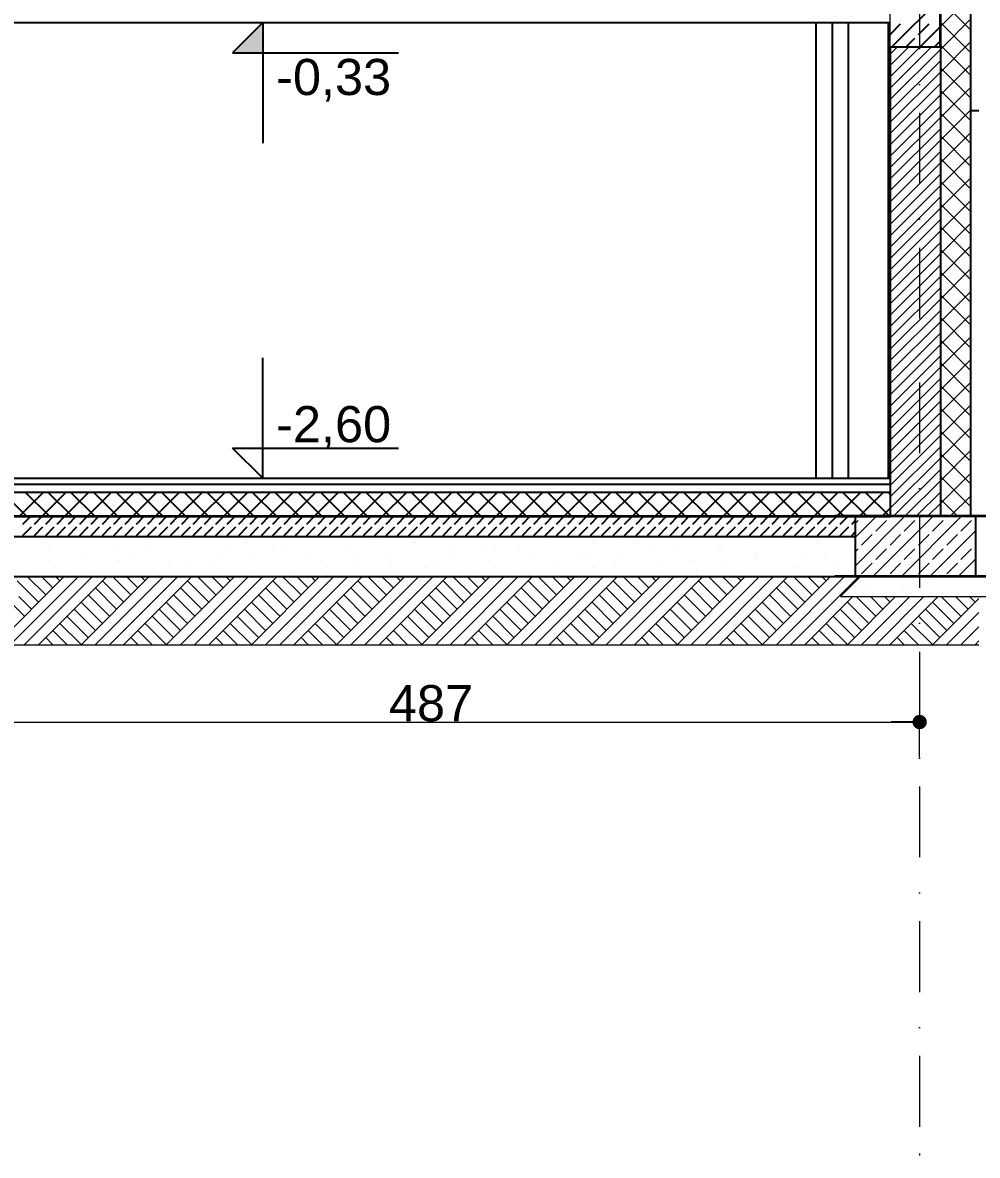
# Model space of a CAD drawing. Header units: millimetres. Extents: x 4647 to 73915, y -13612 to -8141.
# Drawn here: x 22947 to 23422, y -11671 to -11107 of the extents above; entities that cross this region are included whole.
import ezdxf
from ezdxf.enums import TextEntityAlignment as Align

# ---------------------------------------------------------------- set-up
doc = ezdxf.new("R2010")
doc.units = ezdxf.units.MM
doc.linetypes.add('Kropki i Kreski', pattern=[67.027776, 35.277777, -17.638888, 0, -14.111111])
for name, color, linetype in [('2D - Ogólne', 7, 'Continuous'), ('Konstrukcja - Ogólne', 7, 'Continuous'), ('Konstrukcja - Siatka mod', 7, 'Continuous'), ('Konstrukcja - wieńce', 7, 'Continuous'), ('Konstrukcja - Ściany zew', 7, 'Continuous'), ('Sytuacja - Teren', 7, 'Continuous'), ('WIDOK', 7, 'Continuous'), ('Wymiarowanie - Ogólne', 7, 'Continuous')]:
    doc.layers.add(name, color=color, linetype=linetype)
doc.layers.add('a_wymiary', color=250, linetype='Continuous', lineweight=9)
doc.layers.add('Konstrukcja - Siatka mod_Nr_Pióra__1', color=7, linetype='Continuous', lineweight=5)
doc.layers.add('Konstrukcja - Siatka mod_Nr_Pióra__4', color=7, linetype='Continuous', lineweight=5, true_color=0x029e21)
doc.styles.add('GENERATED_STYLE_1', font='arialbd.ttf')
doc.styles.add('GENERATED_STYLE_3', font='arial.ttf')
doc.styles.add('GENERATED_STYLE_4', font='arial.ttf')

# ---------------------------------------------------------------- blocks, each defined once
blk = doc.blocks.new('ARROWHEAD_11')
at = {"linetype": 'Continuous'}
blk.add_line((0, 0), (-1, 0), dxfattribs=at)
at = {"linetype": 'Continuous', "const_width": 0.25, "flags": 128}
blk.add_lwpolyline([(-0.125, 0, 1), (0.125, 0, 1)], format="xyb", close=True, dxfattribs=at)
blk = doc.blocks.new('Standardowy znacznik siatki_6')
at = {"layer": 'Konstrukcja - Siatka mod_Nr_Pióra__4', "linetype": 'Kropki i Kreski'}
for p, q in [((1, 0), (1660.6, 0)), ((1660.6, 0), (1661.6, 0))]:
    blk.add_line(p, q, dxfattribs=at)
at = {"layer": 'Konstrukcja - Siatka mod_Nr_Pióra__1', "style": 'GENERATED_STYLE_1'}
blk.add_attdef('AC_MarkerText_1', text='', height=18, rotation=90, dxfattribs=at).set_placement((-6.71, -6.83), align=Align.BOTTOM_LEFT)

msp = doc.modelspace()

# ---------------------------------------------------------------- hatches: boundary and pattern name
at = {"layer": 'Wymiarowanie - Ogólne', "linetype": 'Continuous', "lineweight": 25}
msp.add_hatch(color=161, dxfattribs=at).paths.add_polyline_path([(23066.27, -11106.57), (23051.27, -11121.57), (23066.27, -11121.57)], flags=0)

# ---------------------------------------------------------------- linework, layer by layer
at = {"layer": '2D - Ogólne', "color": 5, "lineweight": 35}
for p, q in [((23525.76, -11352.57), (23351.35, -11352.57)), ((23577.39, -11382.57), (23351.35, -11382.57))]:
    msp.add_line(p, q, dxfattribs=at)
at = {"layer": 'a_wymiary'}
for p, q in [((23378.84, -11093.57), (23378.84, -11118.57)), ((23403.84, -11118.57), (23403.84, -11093.57)), ((23350.14, -11106.57), (23342.14, -11106.57)), ((23342.14, -11106.57), (23342.14, -11333.57)), ((23350.14, -11333.57), (23350.14, -11106.57)), ((23358.14, -11106.57), (23350.14, -11106.57)), ((23350.14, -11106.57), (23350.14, -11333.57)), ((23378.14, -11106.57), (23358.14, -11106.57)), ((23358.14, -11106.57), (23358.14, -11333.57)), ((23358.14, -11333.57), (23358.14, -11106.57)), ((23378.84, -11106.57), (23378.14, -11106.57)), ((23378.14, -11106.57), (23378.14, -11333.57)), ((23378.14, -11333.57), (23378.14, -11106.57)), ((23378.84, -11118.57), (23378.84, -11106.57)), ((23378.84, -11118.57), (23403.84, -11118.57)), ((23379.14, -11118.57), (23378.84, -11118.57)), ((23379.14, -11333.57), (23379.14, -11118.57)), ((23419.14, -11150.57), (23419.14, -11352.57)), ((23423.14, -11150.57), (23419.14, -11150.57)), ((23342.14, -11333.57), (23350.14, -11333.57)), ((23350.14, -11333.57), (23358.14, -11333.57)), ((23358.14, -11333.57), (23378.14, -11333.57)), ((23378.14, -11333.57), (23379.14, -11333.57)), ((23419.14, -11352.57), (23421.64, -11352.57)), ((23421.64, -11352.57), (23421.64, -11382.57)), ((23421.64, -11382.57), (23423.14, -11382.57))]:
    msp.add_line(p, q, dxfattribs=at)
at = {"layer": 'Konstrukcja - Ogólne'}
for p, q in [((23342.14, -11333.57), (23342.14, -11106.57)), ((23350.14, -11333.57), (23350.14, -11106.57))]:
    msp.add_line(p, q, dxfattribs=at)
at = {"layer": 'Konstrukcja - Ogólne', "color": 161, "lineweight": 25}
for p, q in [((23358.14, -11333.57), (23358.14, -11106.57)), ((23378.14, -11333.57), (23378.14, -11106.57))]:
    msp.add_line(p, q, dxfattribs=at)
at = {"layer": 'Konstrukcja - wieńce', "linetype": 'Continuous'}
for p, q in [((23379.83, -11118.57), (23403.84, -11094.56)), ((23378.87, -11112.46), (23384.18, -11107.16)), ((23393.01, -11112.46), (23398.32, -11107.16)), ((23393.98, -11118.57), (23403.84, -11108.7)), ((23386.9, -11118.57), (23391.25, -11114.23)), ((23401.05, -11118.57), (23403.84, -11115.77))]:
    msp.add_line(p, q, dxfattribs=at)
at = {"layer": 'Konstrukcja - wieńce'}
for p, q in [((23403.84, -11118.57), (23403.84, -11093.57)), ((23378.84, -11118.57), (23378.84, -11106.57)), ((23378.84, -11118.57), (23403.84, -11118.57))]:
    msp.add_line(p, q, dxfattribs=at)
at = {"layer": 'Konstrukcja - Ściany zew'}
for p, q in [((23403.84, -11118.57), (23403.84, -11093.57)), ((23404.14, -11352.57), (23404.14, -11093.57)), ((23404.14, -11352.57), (23404.14, -11093.57)), ((23419.14, -11352.57), (23419.14, -11093.57)), ((23379.14, -11118.57), (23403.84, -11118.57)), ((23379.14, -11352.57), (23379.14, -11118.57)), ((23361.64, -11352.57), (23421.64, -11352.57)), ((23361.64, -11382.57), (23361.64, -11352.57)), ((23379.14, -11352.57), (23404.14, -11352.57)), ((23404.14, -11352.57), (23419.14, -11352.57)), ((23421.64, -11382.57), (23421.64, -11352.57)), ((23361.64, -11382.57), (23421.64, -11382.57))]:
    msp.add_line(p, q, dxfattribs=at)
at = {"layer": 'Konstrukcja - Ściany zew', "color": 251, "linetype": 'Continuous', "lineweight": 15}
for p, q in [((23404.14, -11108.4), (23418.98, -11093.57)), ((23419.14, -11110.31), (23404.14, -11095.31)), ((23404.14, -11119.71), (23419.14, -11104.71)), ((23419.14, -11121.62), (23404.14, -11106.62)), ((23403.84, -11108.7), (23404.14, -11108.4)), ((23379.14, -11122.09), (23382.66, -11118.57)), ((23379.14, -11127.74), (23388.32, -11118.57)), ((23379.14, -11133.4), (23393.98, -11118.57)), ((23379.14, -11139.06), (23399.63, -11118.57)), ((23403.84, -11114.36), (23404.14, -11114.06)), ((23404.14, -11131.03), (23419.14, -11116.03)), ((23419.14, -11132.93), (23404.14, -11117.93)), ((23379.14, -11144.71), (23404.14, -11119.71)), ((23379.14, -11150.37), (23404.14, -11125.37)), ((23404.14, -11142.34), (23419.14, -11127.34)), ((23419.14, -11144.25), (23404.14, -11129.25)), ((23379.14, -11156.03), (23404.14, -11131.03)), ((23379.14, -11161.68), (23404.14, -11136.68)), ((23404.14, -11153.65), (23419.14, -11138.65)), ((23419.14, -11155.56), (23404.14, -11140.56)), ((23379.14, -11167.34), (23404.14, -11142.34)), ((23379.14, -11173), (23404.14, -11148)), ((23404.14, -11164.97), (23419.14, -11149.97)), ((23419.14, -11166.87), (23404.14, -11151.87)), ((23379.14, -11178.65), (23404.14, -11153.65)), ((23379.14, -11184.31), (23404.14, -11159.31)), ((23404.14, -11176.28), (23419.14, -11161.28)), ((23419.14, -11178.19), (23404.14, -11163.19)), ((23379.14, -11189.97), (23404.14, -11164.97)), ((23379.14, -11195.63), (23404.14, -11170.63)), ((23404.14, -11187.6), (23419.14, -11172.6)), ((23419.14, -11189.5), (23404.14, -11174.5)), ((23379.14, -11201.28), (23404.14, -11176.28)), ((23379.14, -11206.94), (23404.14, -11181.94)), ((23404.14, -11198.91), (23419.14, -11183.91)), ((23419.14, -11200.82), (23404.14, -11185.82)), ((23379.14, -11212.6), (23404.14, -11187.6)), ((23379.14, -11218.25), (23404.14, -11193.25)), ((23404.14, -11210.22), (23419.14, -11195.22)), ((23419.14, -11212.13), (23404.14, -11197.13)), ((23379.14, -11223.91), (23404.14, -11198.91)), ((23379.14, -11229.57), (23404.14, -11204.57)), ((23404.14, -11221.54), (23419.14, -11206.54)), ((23419.14, -11223.44), (23404.14, -11208.44)), ((23379.14, -11235.22), (23404.14, -11210.22)), ((23379.14, -11240.88), (23404.14, -11215.88)), ((23404.14, -11232.85), (23419.14, -11217.85)), ((23419.14, -11234.76), (23404.14, -11219.76)), ((23379.14, -11246.54), (23404.14, -11221.54)), ((23379.14, -11252.19), (23404.14, -11227.19)), ((23404.14, -11244.16), (23419.14, -11229.16)), ((23419.14, -11246.07), (23404.14, -11231.07)), ((23379.14, -11257.85), (23404.14, -11232.85)), ((23379.14, -11263.51), (23404.14, -11238.51)), ((23404.14, -11255.48), (23419.14, -11240.48)), ((23419.14, -11257.38), (23404.14, -11242.38)), ((23379.14, -11269.16), (23404.14, -11244.16)), ((23379.14, -11274.82), (23404.14, -11249.82)), ((23404.14, -11266.79), (23419.14, -11251.79)), ((23419.14, -11268.7), (23404.14, -11253.7)), ((23379.14, -11280.48), (23404.14, -11255.48)), ((23379.14, -11286.14), (23404.14, -11261.14)), ((23404.14, -11278.11), (23419.14, -11263.11)), ((23419.14, -11280.01), (23404.14, -11265.01)), ((23379.14, -11291.79), (23404.14, -11266.79)), ((23379.14, -11297.45), (23404.14, -11272.45)), ((23404.14, -11289.42), (23419.14, -11274.42)), ((23419.14, -11291.33), (23404.14, -11276.33)), ((23379.14, -11303.11), (23404.14, -11278.11)), ((23379.14, -11308.76), (23404.14, -11283.76)), ((23404.14, -11300.73), (23419.14, -11285.73)), ((23419.14, -11302.64), (23404.14, -11287.64)), ((23379.14, -11314.42), (23404.14, -11289.42)), ((23379.14, -11320.08), (23404.14, -11295.08)), ((23404.14, -11312.05), (23419.14, -11297.05)), ((23419.14, -11313.95), (23404.14, -11298.95)), ((23379.14, -11325.73), (23404.14, -11300.73)), ((23379.14, -11331.39), (23404.14, -11306.39)), ((23404.14, -11323.36), (23419.14, -11308.36)), ((23419.14, -11325.27), (23404.14, -11310.27)), ((23379.14, -11337.05), (23404.14, -11312.05)), ((23379.14, -11342.7), (23404.14, -11317.7)), ((23404.14, -11334.67), (23419.14, -11319.67)), ((23419.14, -11336.58), (23404.14, -11321.58)), ((23379.14, -11348.36), (23404.14, -11323.36)), ((23380.59, -11352.57), (23404.14, -11329.02)), ((23404.14, -11345.99), (23419.14, -11330.99)), ((23419.14, -11347.89), (23404.14, -11332.89)), ((23386.25, -11352.57), (23404.14, -11334.67)), ((23391.91, -11352.57), (23404.14, -11340.33)), ((23412.51, -11352.57), (23404.14, -11344.21)), ((23408.88, -11352.57), (23419.14, -11342.3)), ((23397.56, -11352.57), (23404.14, -11345.99)), ((23361.64, -11363.03), (23372.11, -11352.57)), ((23361.64, -11377.17), (23386.25, -11352.57)), ((23361.64, -11355.96), (23362.96, -11354.64)), ((23364.73, -11352.88), (23365.04, -11352.57)), ((23370.39, -11382.57), (23400.39, -11352.57)), ((23371.8, -11359.95), (23377.1, -11354.64)), ((23378.87, -11352.88), (23379.18, -11352.57)), ((23384.53, -11382.57), (23414.53, -11352.57)), ((23385.94, -11359.95), (23391.25, -11354.64)), ((23393.01, -11352.88), (23393.32, -11352.57)), ((23400.09, -11359.95), (23405.39, -11354.64)), ((23403.22, -11352.57), (23404.14, -11351.64)), ((23407.16, -11352.88), (23407.46, -11352.57)), ((23414.23, -11359.95), (23419.53, -11354.64)), ((23421.3, -11352.88), (23421.61, -11352.57)), ((23364.73, -11367.02), (23370.03, -11361.71)), ((23378.87, -11367.02), (23384.18, -11361.71)), ((23393.01, -11367.02), (23398.32, -11361.71)), ((23398.68, -11382.57), (23421.64, -11359.6)), ((23407.16, -11367.02), (23412.46, -11361.71)), ((23421.3, -11367.02), (23421.64, -11366.67)), ((23361.64, -11370.1), (23362.96, -11368.79)), ((23371.8, -11374.09), (23377.1, -11368.79)), ((23385.94, -11374.09), (23391.25, -11368.79)), ((23400.09, -11374.09), (23405.39, -11368.79)), ((23414.23, -11374.09), (23419.53, -11368.79)), ((23364.73, -11381.16), (23370.03, -11375.86)), ((23378.87, -11381.16), (23384.18, -11375.86)), ((23393.01, -11381.16), (23398.32, -11375.86)), ((23407.16, -11381.16), (23412.46, -11375.86)), ((23412.82, -11382.57), (23421.64, -11373.74)), ((23400.38, -11383.64), (23400.38, -11383.64)), ((23421.3, -11381.16), (23421.64, -11380.81)), ((23364.38, -11387.53), (23364.38, -11387.53)), ((23368.15, -11387.17), (23368.15, -11387.17)), ((23385.58, -11389.02), (23385.58, -11389.02)), ((23386.65, -11387.53), (23386.65, -11387.53)), ((23405.21, -11391.24), (23405.21, -11391.24)), ((23419.73, -11390.75), (23419.73, -11390.75))]:
    msp.add_line(p, q, dxfattribs=at)
at = {"layer": 'Konstrukcja - Ściany zew', "color": 8, "lineweight": 13}
for p, q in [((23354.14, -11392.57), (23364.14, -11382.57)), ((23364.14, -11382.57), (23424.14, -11382.57)), ((23354.14, -11392.57), (23434.14, -11392.57))]:
    msp.add_line(p, q, dxfattribs=at)
at = {"layer": 'Sytuacja - Teren'}
msp.add_line((23423.14, -11150.57), (23419.14, -11150.57), dxfattribs=at)
at = {"layer": 'Sytuacja - Teren', "color": 41, "linetype": 'Continuous', "lineweight": 13}
for p, q in [((22933.34, -11416.57), (22967.34, -11382.57)), ((22940.41, -11416.57), (22974.41, -11382.57)), ((22947.48, -11416.57), (22981.48, -11382.57)), ((22958.14, -11391.77), (22948.95, -11382.57)), ((22954.55, -11416.57), (22988.55, -11382.57)), ((22961.68, -11388.23), (22956.02, -11382.57)), ((22965.21, -11384.7), (22963.09, -11382.57)), ((22975.77, -11416.57), (23009.77, -11382.57)), ((22982.84, -11416.57), (23016.84, -11382.57)), ((22989.91, -11416.57), (23023.91, -11382.57)), ((23000.57, -11391.77), (22991.37, -11382.57)), ((22996.98, -11416.57), (23030.98, -11382.57)), ((23004.11, -11388.23), (22998.44, -11382.57)), ((23007.64, -11384.7), (23005.51, -11382.57)), ((23018.19, -11416.57), (23052.19, -11382.57)), ((23025.27, -11416.57), (23059.27, -11382.57)), ((23032.34, -11416.57), (23066.34, -11382.57)), ((23043, -11391.77), (23033.8, -11382.57)), ((23039.41, -11416.57), (23073.41, -11382.57)), ((23046.53, -11388.23), (23040.87, -11382.57)), ((23050.07, -11384.7), (23047.94, -11382.57)), ((23060.62, -11416.57), (23094.62, -11382.57)), ((23067.69, -11416.57), (23101.69, -11382.57)), ((23074.76, -11416.57), (23108.76, -11382.57)), ((23085.42, -11391.77), (23076.22, -11382.57)), ((23081.83, -11416.57), (23115.83, -11382.57)), ((23088.96, -11388.23), (23083.3, -11382.57)), ((23092.49, -11384.7), (23090.37, -11382.57)), ((23103.05, -11416.57), (23137.05, -11382.57)), ((23110.12, -11416.57), (23144.12, -11382.57)), ((23117.19, -11416.57), (23151.19, -11382.57)), ((23127.85, -11391.77), (23118.65, -11382.57)), ((23124.26, -11416.57), (23158.26, -11382.57)), ((23131.38, -11388.23), (23125.72, -11382.57)), ((23134.92, -11384.7), (23132.79, -11382.57)), ((23145.47, -11416.57), (23179.47, -11382.57)), ((23152.54, -11416.57), (23186.54, -11382.57)), ((23159.62, -11416.57), (23193.62, -11382.57)), ((23170.28, -11391.77), (23161.08, -11382.57)), ((23166.69, -11416.57), (23200.69, -11382.57)), ((23173.81, -11388.23), (23168.15, -11382.57)), ((23177.35, -11384.7), (23175.22, -11382.57)), ((23187.9, -11416.57), (23221.9, -11382.57)), ((23194.97, -11416.57), (23228.97, -11382.57)), ((23202.04, -11416.57), (23236.04, -11382.57)), ((23212.7, -11391.77), (23203.5, -11382.57)), ((23209.11, -11416.57), (23243.11, -11382.57)), ((23216.24, -11388.23), (23210.57, -11382.57)), ((23219.77, -11384.7), (23217.65, -11382.57)), ((23230.33, -11416.57), (23264.33, -11382.57)), ((23237.4, -11416.57), (23271.4, -11382.57)), ((23244.47, -11416.57), (23278.47, -11382.57)), ((23255.13, -11391.77), (23245.93, -11382.57)), ((23251.54, -11416.57), (23285.54, -11382.57)), ((23258.66, -11388.23), (23253, -11382.57)), ((23262.2, -11384.7), (23260.07, -11382.57)), ((23272.75, -11416.57), (23306.75, -11382.57)), ((23279.82, -11416.57), (23313.82, -11382.57)), ((23286.89, -11416.57), (23320.89, -11382.57)), ((23297.55, -11391.77), (23288.36, -11382.57)), ((23293.97, -11416.57), (23327.97, -11382.57)), ((23301.09, -11388.23), (23295.43, -11382.57)), ((23304.63, -11384.7), (23302.5, -11382.57)), ((23315.18, -11416.57), (23349.18, -11382.57)), ((23322.25, -11416.57), (23356.25, -11382.57)), ((23329.32, -11416.57), (23363.32, -11382.57)), ((23339.98, -11391.77), (23330.78, -11382.57)), ((23343.52, -11388.23), (23337.85, -11382.57)), ((23347.05, -11384.7), (23344.93, -11382.57)), ((22954.61, -11395.3), (22944, -11384.7)), ((22993.5, -11398.84), (22982.89, -11388.23)), ((22997.03, -11395.3), (22986.43, -11384.7)), ((23035.93, -11398.84), (23025.32, -11388.23)), ((23039.46, -11395.3), (23028.85, -11384.7)), ((23078.35, -11398.84), (23067.74, -11388.23)), ((23081.89, -11395.3), (23071.28, -11384.7)), ((23120.78, -11398.84), (23110.17, -11388.23)), ((23124.31, -11395.3), (23113.71, -11384.7)), ((23163.2, -11398.84), (23152.6, -11388.23)), ((23166.74, -11395.3), (23156.13, -11384.7)), ((23205.63, -11398.84), (23195.02, -11388.23)), ((23209.17, -11395.3), (23198.56, -11384.7)), ((23248.06, -11398.84), (23237.45, -11388.23)), ((23251.59, -11395.3), (23240.99, -11384.7)), ((23290.48, -11398.84), (23279.88, -11388.23)), ((23294.02, -11395.3), (23283.41, -11384.7)), ((23332.91, -11398.84), (23322.3, -11388.23)), ((23336.45, -11395.3), (23325.84, -11384.7)), ((22947.54, -11402.37), (22937.73, -11392.57)), ((22951.07, -11398.84), (22944.8, -11392.57)), ((22986.43, -11405.91), (22975.82, -11395.3)), ((22989.96, -11402.37), (22979.36, -11391.77)), ((23028.85, -11405.91), (23018.25, -11395.3)), ((23032.39, -11402.37), (23021.78, -11391.77)), ((23071.28, -11405.91), (23060.67, -11395.3)), ((23074.82, -11402.37), (23064.21, -11391.77)), ((23113.71, -11405.91), (23103.1, -11395.3)), ((23117.24, -11402.37), (23106.64, -11391.77)), ((23156.13, -11405.91), (23145.53, -11395.3)), ((23159.67, -11402.37), (23149.06, -11391.77)), ((23198.56, -11405.91), (23187.95, -11395.3)), ((23202.1, -11402.37), (23191.49, -11391.77)), ((23240.99, -11405.91), (23230.38, -11395.3)), ((23244.52, -11402.37), (23233.91, -11391.77)), ((23283.41, -11405.91), (23272.81, -11395.3)), ((23286.95, -11402.37), (23276.34, -11391.77)), ((23325.84, -11405.91), (23315.23, -11395.3)), ((23329.37, -11402.37), (23318.77, -11391.77)), ((23336.39, -11416.57), (23360.39, -11392.57)), ((23357.61, -11416.57), (23381.61, -11392.57)), ((23368.27, -11405.91), (23357.66, -11395.3)), ((23371.8, -11402.37), (23362, -11392.57)), ((23364.68, -11416.57), (23388.68, -11392.57)), ((23375.34, -11398.84), (23369.07, -11392.57)), ((23371.75, -11416.57), (23395.75, -11392.57)), ((23378.87, -11395.3), (23376.14, -11392.57)), ((23378.82, -11416.57), (23402.82, -11392.57)), ((23400.03, -11416.57), (23423.14, -11393.46)), ((23410.69, -11405.91), (23400.09, -11395.3)), ((23414.23, -11402.37), (23404.42, -11392.57)), ((23417.76, -11398.84), (23411.49, -11392.57)), ((23421.3, -11395.3), (23418.56, -11392.57)), ((22982.89, -11409.44), (22972.29, -11398.84)), ((23025.32, -11409.44), (23014.71, -11398.84)), ((23067.74, -11409.44), (23057.14, -11398.84)), ((23110.17, -11409.44), (23099.56, -11398.84)), ((23152.6, -11409.44), (23141.99, -11398.84)), ((23195.02, -11409.44), (23184.42, -11398.84)), ((23237.45, -11409.44), (23226.84, -11398.84)), ((23279.88, -11409.44), (23269.27, -11398.84)), ((23322.3, -11409.44), (23311.7, -11398.84)), ((23364.73, -11409.44), (23354.12, -11398.84)), ((23407.16, -11409.44), (23396.55, -11398.84)), ((23407.1, -11416.57), (23423.14, -11400.53)), ((22975.82, -11416.52), (22965.21, -11405.91)), ((22979.36, -11412.98), (22968.75, -11402.37)), ((23018.25, -11416.52), (23007.64, -11405.91)), ((23021.78, -11412.98), (23011.18, -11402.37)), ((23060.67, -11416.52), (23050.07, -11405.91)), ((23064.21, -11412.98), (23053.6, -11402.37)), ((23103.1, -11416.52), (23092.49, -11405.91)), ((23106.64, -11412.98), (23096.03, -11402.37)), ((23145.53, -11416.52), (23134.92, -11405.91)), ((23149.06, -11412.98), (23138.46, -11402.37)), ((23187.95, -11416.52), (23177.35, -11405.91)), ((23191.49, -11412.98), (23180.88, -11402.37)), ((23230.38, -11416.52), (23219.77, -11405.91)), ((23233.91, -11412.98), (23223.31, -11402.37)), ((23272.81, -11416.52), (23262.2, -11405.91)), ((23276.34, -11412.98), (23265.73, -11402.37)), ((23315.23, -11416.52), (23304.63, -11405.91)), ((23318.77, -11412.98), (23308.16, -11402.37)), ((23357.66, -11416.52), (23347.05, -11405.91)), ((23361.19, -11412.98), (23350.59, -11402.37)), ((23400.09, -11416.52), (23389.48, -11405.91)), ((23403.62, -11412.98), (23393.01, -11402.37)), ((22968.8, -11416.57), (22961.68, -11409.44)), ((23011.23, -11416.57), (23004.11, -11409.44)), ((23053.66, -11416.57), (23046.53, -11409.44)), ((23096.08, -11416.57), (23088.96, -11409.44)), ((23138.51, -11416.57), (23131.38, -11409.44)), ((23180.94, -11416.57), (23173.81, -11409.44)), ((23223.36, -11416.57), (23216.24, -11409.44)), ((23265.79, -11416.57), (23258.66, -11409.44)), ((23308.21, -11416.57), (23301.09, -11409.44)), ((23350.64, -11416.57), (23343.52, -11409.44)), ((23393.07, -11416.57), (23385.94, -11409.44)), ((23414.17, -11416.57), (23423.14, -11407.6)), ((22954.66, -11416.57), (22954.61, -11416.52)), ((22961.73, -11416.57), (22958.14, -11412.98)), ((22997.09, -11416.57), (22997.03, -11416.52)), ((23004.16, -11416.57), (23000.57, -11412.98)), ((23039.51, -11416.57), (23039.46, -11416.52)), ((23046.58, -11416.57), (23043, -11412.98)), ((23081.94, -11416.57), (23081.89, -11416.52)), ((23089.01, -11416.57), (23085.42, -11412.98)), ((23124.37, -11416.57), (23124.31, -11416.52)), ((23131.44, -11416.57), (23127.85, -11412.98)), ((23166.79, -11416.57), (23166.74, -11416.52)), ((23173.86, -11416.57), (23170.28, -11412.98)), ((23209.22, -11416.57), (23209.17, -11416.52)), ((23216.29, -11416.57), (23212.7, -11412.98)), ((23251.65, -11416.57), (23251.59, -11416.52)), ((23258.72, -11416.57), (23255.13, -11412.98)), ((23294.07, -11416.57), (23294.02, -11416.52)), ((23301.14, -11416.57), (23297.55, -11412.98)), ((23336.5, -11416.57), (23336.45, -11416.52)), ((23343.57, -11416.57), (23339.98, -11412.98)), ((23378.93, -11416.57), (23378.87, -11416.52)), ((23386, -11416.57), (23382.41, -11412.98)), ((23421.25, -11416.57), (23423.14, -11414.67)), ((23421.35, -11416.57), (23421.3, -11416.52))]:
    msp.add_line(p, q, dxfattribs=at)
at = {"layer": 'Sytuacja - Teren', "color": 53, "lineweight": 13}
for p, q in [((22936.64, -11382.57), (23364.14, -11382.57)), ((23354.14, -11392.57), (23364.14, -11382.57)), ((23354.14, -11392.57), (23423.14, -11392.57)), ((22113.14, -11416.57), (23423.14, -11416.57))]:
    msp.add_line(p, q, dxfattribs=at)
at = {"layer": 'WIDOK'}
for p, q in [((22157.44, -11106.57), (23378.84, -11106.57)), ((22919.14, -11333.57), (23379.14, -11333.57)), ((23379.14, -11336.57), (23379.14, -11333.57)), ((22919.14, -11336.57), (23379.14, -11336.57)), ((22919.14, -11336.57), (23379.14, -11336.57)), ((23379.14, -11340.57), (23379.14, -11336.57)), ((22919.14, -11340.57), (23379.14, -11340.57)), ((22919.14, -11340.57), (23379.14, -11340.57)), ((23379.14, -11352.57), (23379.14, -11340.57)), ((22936.64, -11352.57), (23361.64, -11352.57)), ((23361.64, -11362.57), (23361.64, -11352.57)), ((22936.64, -11362.57), (23361.64, -11362.57)), ((22936.64, -11362.57), (23361.64, -11362.57)), ((23361.64, -11382.57), (23361.64, -11362.57)), ((22936.64, -11382.57), (23361.64, -11382.57))]:
    msp.add_line(p, q, dxfattribs=at)
at = {"layer": 'WIDOK', "linetype": 'Continuous'}
for p, q in [((22948.64, -11352.57), (22936.64, -11340.57)), ((22945.02, -11352.57), (22957.02, -11340.57)), ((22959.96, -11352.57), (22947.96, -11340.57)), ((22956.33, -11352.57), (22968.33, -11340.57)), ((22971.27, -11352.57), (22959.27, -11340.57)), ((22967.64, -11352.57), (22979.64, -11340.57)), ((22982.58, -11352.57), (22970.58, -11340.57)), ((22978.96, -11352.57), (22990.96, -11340.57)), ((22993.9, -11352.57), (22981.9, -11340.57)), ((22990.27, -11352.57), (23002.27, -11340.57)), ((23005.21, -11352.57), (22993.21, -11340.57)), ((23001.58, -11352.57), (23013.58, -11340.57)), ((23016.53, -11352.57), (23004.53, -11340.57)), ((23012.9, -11352.57), (23024.9, -11340.57)), ((23027.84, -11352.57), (23015.84, -11340.57)), ((23024.21, -11352.57), (23036.21, -11340.57)), ((23039.15, -11352.57), (23027.15, -11340.57)), ((23035.53, -11352.57), (23047.53, -11340.57)), ((23050.47, -11352.57), (23038.47, -11340.57)), ((23046.84, -11352.57), (23058.84, -11340.57)), ((23061.78, -11352.57), (23049.78, -11340.57)), ((23058.15, -11352.57), (23070.15, -11340.57)), ((23073.09, -11352.57), (23061.09, -11340.57)), ((23069.47, -11352.57), (23081.47, -11340.57)), ((23084.41, -11352.57), (23072.41, -11340.57)), ((23080.78, -11352.57), (23092.78, -11340.57)), ((23095.72, -11352.57), (23083.72, -11340.57)), ((23092.09, -11352.57), (23104.09, -11340.57)), ((23107.04, -11352.57), (23095.04, -11340.57)), ((23103.41, -11352.57), (23115.41, -11340.57)), ((23118.35, -11352.57), (23106.35, -11340.57)), ((23114.72, -11352.57), (23126.72, -11340.57)), ((23129.66, -11352.57), (23117.66, -11340.57)), ((23126.03, -11352.57), (23138.03, -11340.57)), ((23140.98, -11352.57), (23128.98, -11340.57)), ((23137.35, -11352.57), (23149.35, -11340.57)), ((23152.29, -11352.57), (23140.29, -11340.57)), ((23148.66, -11352.57), (23160.66, -11340.57)), ((23163.6, -11352.57), (23151.6, -11340.57)), ((23159.98, -11352.57), (23171.98, -11340.57)), ((23174.92, -11352.57), (23162.92, -11340.57)), ((23171.29, -11352.57), (23183.29, -11340.57)), ((23186.23, -11352.57), (23174.23, -11340.57)), ((23182.6, -11352.57), (23194.6, -11340.57)), ((23197.55, -11352.57), (23185.55, -11340.57)), ((23193.92, -11352.57), (23205.92, -11340.57)), ((23208.86, -11352.57), (23196.86, -11340.57)), ((23205.23, -11352.57), (23217.23, -11340.57)), ((23220.17, -11352.57), (23208.17, -11340.57)), ((23216.54, -11352.57), (23228.54, -11340.57)), ((23231.49, -11352.57), (23219.49, -11340.57)), ((23227.86, -11352.57), (23239.86, -11340.57)), ((23242.8, -11352.57), (23230.8, -11340.57)), ((23239.17, -11352.57), (23251.17, -11340.57)), ((23254.11, -11352.57), (23242.11, -11340.57)), ((23250.49, -11352.57), (23262.49, -11340.57)), ((23265.43, -11352.57), (23253.43, -11340.57)), ((23261.8, -11352.57), (23273.8, -11340.57)), ((23276.74, -11352.57), (23264.74, -11340.57)), ((23273.11, -11352.57), (23285.11, -11340.57)), ((23288.05, -11352.57), (23276.05, -11340.57)), ((23284.43, -11352.57), (23296.43, -11340.57)), ((23299.37, -11352.57), (23287.37, -11340.57)), ((23295.74, -11352.57), (23307.74, -11340.57)), ((23310.68, -11352.57), (23298.68, -11340.57)), ((23307.05, -11352.57), (23319.05, -11340.57)), ((23322, -11352.57), (23310, -11340.57)), ((23318.37, -11352.57), (23330.37, -11340.57)), ((23333.31, -11352.57), (23321.31, -11340.57)), ((23329.68, -11352.57), (23341.68, -11340.57)), ((23344.62, -11352.57), (23332.62, -11340.57)), ((23341, -11352.57), (23353, -11340.57)), ((23355.94, -11352.57), (23343.94, -11340.57)), ((23352.31, -11352.57), (23364.31, -11340.57)), ((23367.25, -11352.57), (23355.25, -11340.57)), ((23363.62, -11352.57), (23375.62, -11340.57)), ((23378.56, -11352.57), (23366.56, -11340.57)), ((23379.14, -11341.83), (23377.88, -11340.57)), ((23374.94, -11352.57), (23379.14, -11348.36)), ((22946.83, -11356.41), (22950.67, -11352.57)), ((22952.49, -11356.41), (22956.33, -11352.57)), ((22958.14, -11356.41), (22961.99, -11352.57)), ((22963.8, -11356.41), (22967.64, -11352.57)), ((22969.46, -11356.41), (22973.3, -11352.57)), ((22975.11, -11356.41), (22978.96, -11352.57)), ((22980.77, -11356.41), (22984.61, -11352.57)), ((22986.43, -11356.41), (22990.27, -11352.57)), ((22992.08, -11356.41), (22995.93, -11352.57)), ((22997.74, -11356.41), (23001.58, -11352.57)), ((23003.4, -11356.41), (23007.24, -11352.57)), ((23009.05, -11356.41), (23012.9, -11352.57)), ((23014.71, -11356.41), (23018.55, -11352.57)), ((23020.37, -11356.41), (23024.21, -11352.57)), ((23026.03, -11356.41), (23029.87, -11352.57)), ((23031.68, -11356.41), (23035.53, -11352.57)), ((23037.34, -11356.41), (23041.18, -11352.57)), ((23043, -11356.41), (23046.84, -11352.57)), ((23048.65, -11356.41), (23052.5, -11352.57)), ((23054.31, -11356.41), (23058.15, -11352.57)), ((23059.97, -11356.41), (23063.81, -11352.57)), ((23065.62, -11356.41), (23069.47, -11352.57)), ((23071.28, -11356.41), (23075.12, -11352.57)), ((23076.94, -11356.41), (23080.78, -11352.57)), ((23082.59, -11356.41), (23086.44, -11352.57)), ((23088.25, -11356.41), (23092.09, -11352.57)), ((23093.91, -11356.41), (23097.75, -11352.57)), ((23099.56, -11356.41), (23103.41, -11352.57)), ((23105.22, -11356.41), (23109.06, -11352.57)), ((23110.88, -11356.41), (23114.72, -11352.57)), ((23116.54, -11356.41), (23120.38, -11352.57)), ((23122.19, -11356.41), (23126.03, -11352.57)), ((23127.85, -11356.41), (23131.69, -11352.57)), ((23133.51, -11356.41), (23137.35, -11352.57)), ((23139.16, -11356.41), (23143.01, -11352.57)), ((23144.82, -11356.41), (23148.66, -11352.57)), ((23150.48, -11356.41), (23154.32, -11352.57)), ((23156.13, -11356.41), (23159.98, -11352.57)), ((23161.79, -11356.41), (23165.63, -11352.57)), ((23167.45, -11356.41), (23171.29, -11352.57)), ((23173.1, -11356.41), (23176.95, -11352.57)), ((23178.76, -11356.41), (23182.6, -11352.57)), ((23184.42, -11356.41), (23188.26, -11352.57)), ((23190.07, -11356.41), (23193.92, -11352.57)), ((23195.73, -11356.41), (23199.57, -11352.57)), ((23201.39, -11356.41), (23205.23, -11352.57)), ((23207.04, -11356.41), (23210.89, -11352.57)), ((23212.7, -11356.41), (23216.54, -11352.57)), ((23218.36, -11356.41), (23222.2, -11352.57)), ((23224.02, -11356.41), (23227.86, -11352.57)), ((23229.67, -11356.41), (23233.52, -11352.57)), ((23235.33, -11356.41), (23239.17, -11352.57)), ((23240.99, -11356.41), (23244.83, -11352.57)), ((23246.64, -11356.41), (23250.49, -11352.57)), ((23252.3, -11356.41), (23256.14, -11352.57)), ((23257.96, -11356.41), (23261.8, -11352.57)), ((23263.61, -11356.41), (23267.46, -11352.57)), ((23269.27, -11356.41), (23273.11, -11352.57)), ((23274.93, -11356.41), (23278.77, -11352.57)), ((23280.58, -11356.41), (23284.43, -11352.57)), ((23286.24, -11356.41), (23290.08, -11352.57)), ((23291.9, -11356.41), (23295.74, -11352.57)), ((23297.55, -11356.41), (23301.4, -11352.57)), ((23303.21, -11356.41), (23307.05, -11352.57)), ((23308.87, -11356.41), (23312.71, -11352.57)), ((23314.53, -11356.41), (23318.37, -11352.57)), ((23320.18, -11356.41), (23324.02, -11352.57)), ((23325.84, -11356.41), (23329.68, -11352.57)), ((23331.5, -11356.41), (23335.34, -11352.57)), ((23337.15, -11356.41), (23341, -11352.57)), ((23342.81, -11356.41), (23346.65, -11352.57)), ((23348.47, -11356.41), (23352.31, -11352.57)), ((23354.12, -11356.41), (23357.97, -11352.57)), ((23359.78, -11356.41), (23361.64, -11354.55)), ((22946.83, -11362.07), (22951.07, -11357.83)), ((22952.49, -11362.07), (22956.73, -11357.83)), ((22958.14, -11362.07), (22962.39, -11357.83)), ((22963.8, -11362.07), (22968.04, -11357.83)), ((22969.46, -11362.07), (22973.7, -11357.83)), ((22975.11, -11362.07), (22979.36, -11357.83)), ((22980.77, -11362.07), (22985.01, -11357.83)), ((22986.43, -11362.07), (22990.67, -11357.83)), ((22992.08, -11362.07), (22996.33, -11357.83)), ((22997.74, -11362.07), (23001.98, -11357.83)), ((23003.4, -11362.07), (23007.64, -11357.83)), ((23009.05, -11362.07), (23013.3, -11357.83)), ((23014.71, -11362.07), (23018.95, -11357.83)), ((23020.37, -11362.07), (23024.61, -11357.83)), ((23026.03, -11362.07), (23030.27, -11357.83)), ((23031.68, -11362.07), (23035.93, -11357.83)), ((23037.34, -11362.07), (23041.58, -11357.83)), ((23043, -11362.07), (23047.24, -11357.83)), ((23048.65, -11362.07), (23052.9, -11357.83)), ((23054.31, -11362.07), (23058.55, -11357.83)), ((23059.97, -11362.07), (23064.21, -11357.83)), ((23065.62, -11362.07), (23069.87, -11357.83)), ((23071.28, -11362.07), (23075.52, -11357.83)), ((23076.94, -11362.07), (23081.18, -11357.83)), ((23082.59, -11362.07), (23086.84, -11357.83)), ((23088.25, -11362.07), (23092.49, -11357.83)), ((23093.91, -11362.07), (23098.15, -11357.83)), ((23099.56, -11362.07), (23103.81, -11357.83)), ((23105.22, -11362.07), (23109.46, -11357.83)), ((23110.88, -11362.07), (23115.12, -11357.83)), ((23116.54, -11362.07), (23120.78, -11357.83)), ((23122.19, -11362.07), (23126.43, -11357.83)), ((23127.85, -11362.07), (23132.09, -11357.83)), ((23133.51, -11362.07), (23137.75, -11357.83)), ((23139.16, -11362.07), (23143.41, -11357.83)), ((23144.82, -11362.07), (23149.06, -11357.83)), ((23150.48, -11362.07), (23154.72, -11357.83)), ((23156.13, -11362.07), (23160.38, -11357.83)), ((23161.79, -11362.07), (23166.03, -11357.83)), ((23167.45, -11362.07), (23171.69, -11357.83)), ((23173.1, -11362.07), (23177.35, -11357.83)), ((23178.76, -11362.07), (23183, -11357.83)), ((23184.42, -11362.07), (23188.66, -11357.83)), ((23190.07, -11362.07), (23194.32, -11357.83)), ((23195.73, -11362.07), (23199.97, -11357.83)), ((23201.39, -11362.07), (23205.63, -11357.83)), ((23207.04, -11362.07), (23211.29, -11357.83)), ((23212.7, -11362.07), (23216.94, -11357.83)), ((23218.36, -11362.07), (23222.6, -11357.83)), ((23224.02, -11362.07), (23228.26, -11357.83)), ((23229.67, -11362.07), (23233.91, -11357.83)), ((23235.33, -11362.07), (23239.57, -11357.83)), ((23240.99, -11362.07), (23245.23, -11357.83)), ((23246.64, -11362.07), (23250.89, -11357.83)), ((23252.3, -11362.07), (23256.54, -11357.83)), ((23257.96, -11362.07), (23262.2, -11357.83)), ((23263.61, -11362.07), (23267.86, -11357.83)), ((23269.27, -11362.07), (23273.51, -11357.83)), ((23274.93, -11362.07), (23279.17, -11357.83)), ((23280.58, -11362.07), (23284.83, -11357.83)), ((23286.24, -11362.07), (23290.48, -11357.83)), ((23291.9, -11362.07), (23296.14, -11357.83)), ((23297.55, -11362.07), (23301.8, -11357.83)), ((23303.21, -11362.07), (23307.45, -11357.83)), ((23308.87, -11362.07), (23313.11, -11357.83)), ((23314.53, -11362.07), (23318.77, -11357.83)), ((23320.18, -11362.07), (23324.42, -11357.83)), ((23325.84, -11362.07), (23330.08, -11357.83)), ((23331.5, -11362.07), (23335.74, -11357.83)), ((23337.15, -11362.07), (23341.4, -11357.83)), ((23342.81, -11362.07), (23347.05, -11357.83)), ((23348.47, -11362.07), (23352.71, -11357.83)), ((23354.12, -11362.07), (23358.37, -11357.83)), ((23359.78, -11362.07), (23361.64, -11360.2)), ((22958.12, -11365.83), (22958.12, -11365.83)), ((22992.27, -11367.55), (22992.27, -11367.55)), ((23007.99, -11365.25), (23007.99, -11365.25)), ((23024.5, -11364.01), (23024.5, -11364.01)), ((23030.27, -11365.25), (23030.27, -11365.25)), ((23058.65, -11365.74), (23058.65, -11365.74)), ((23076.09, -11367.59), (23076.09, -11367.59)), ((23119.36, -11365.25), (23119.36, -11365.25)), ((23125.04, -11363.92), (23125.04, -11363.92)), ((23141.64, -11365.25), (23141.64, -11365.25)), ((23142.47, -11365.77), (23142.47, -11365.77)), ((23176.62, -11367.5), (23176.62, -11367.5)), ((23208.85, -11363.96), (23208.85, -11363.96)), ((23230.73, -11365.25), (23230.73, -11365.25)), ((23243, -11365.68), (23243, -11365.68)), ((23253.01, -11365.25), (23253.01, -11365.25)), ((23260.43, -11367.53), (23260.43, -11367.53)), ((23309.38, -11363.87), (23309.38, -11363.87)), ((23326.82, -11365.72), (23326.82, -11365.72)), ((23342.1, -11365.25), (23342.1, -11365.25)), ((23360.97, -11367.44), (23360.97, -11367.44)), ((22959.73, -11368.96), (22959.73, -11368.96)), ((22977.47, -11372.94), (22977.47, -11372.94)), ((22978.3, -11372.68), (22978.3, -11372.68)), ((23000.57, -11372.68), (23000.57, -11372.68)), ((23009.7, -11369.4), (23009.7, -11369.4)), ((23043.85, -11371.12), (23043.85, -11371.12)), ((23048.83, -11368.96), (23048.83, -11368.96)), ((23061.29, -11372.97), (23061.29, -11372.97)), ((23071.1, -11368.96), (23071.1, -11368.96)), ((23089.67, -11372.68), (23089.67, -11372.68)), ((23110.24, -11369.31), (23110.24, -11369.31)), ((23111.94, -11372.68), (23111.94, -11372.68)), ((23127.67, -11371.16), (23127.67, -11371.16)), ((23160.2, -11368.96), (23160.2, -11368.96)), ((23161.82, -11372.88), (23161.82, -11372.88)), ((23182.47, -11368.96), (23182.47, -11368.96)), ((23194.05, -11369.34), (23194.05, -11369.34)), ((23201.03, -11372.68), (23201.03, -11372.68)), ((23223.31, -11372.68), (23223.31, -11372.68)), ((23228.2, -11371.07), (23228.2, -11371.07)), ((23245.63, -11372.92), (23245.63, -11372.92)), ((23271.57, -11368.96), (23271.57, -11368.96)), ((23293.84, -11368.96), (23293.84, -11368.96)), ((23294.58, -11369.26), (23294.58, -11369.26)), ((23312.02, -11371.1), (23312.02, -11371.1)), ((23312.4, -11372.68), (23312.4, -11372.68)), ((23334.68, -11372.68), (23334.68, -11372.68)), ((23346.17, -11372.83), (23346.17, -11372.83)), ((22962.67, -11378.32), (22962.67, -11378.32)), ((22994.9, -11374.79), (22994.9, -11374.79)), ((23019.13, -11376.39), (23019.13, -11376.39)), ((23029.05, -11376.51), (23029.05, -11376.51)), ((23041.41, -11376.39), (23041.41, -11376.39)), ((23046.49, -11378.36), (23046.49, -11378.36)), ((23095.43, -11374.7), (23095.43, -11374.7)), ((23112.87, -11376.55), (23112.87, -11376.55)), ((23130.5, -11376.39), (23130.5, -11376.39)), ((23147.02, -11378.27), (23147.02, -11378.27)), ((23152.77, -11376.39), (23152.77, -11376.39)), ((23179.25, -11374.73), (23179.25, -11374.73)), ((23213.4, -11376.46), (23213.4, -11376.46)), ((23230.83, -11378.3), (23230.83, -11378.3)), ((23241.87, -11376.39), (23241.87, -11376.39)), ((23264.14, -11376.39), (23264.14, -11376.39)), ((23279.78, -11374.64), (23279.78, -11374.64)), ((23297.22, -11376.49), (23297.22, -11376.49)), ((23331.37, -11378.21), (23331.37, -11378.21)), ((23353.24, -11376.39), (23353.24, -11376.39)), ((22948.6, -11380.1), (22948.6, -11380.1)), ((22970.87, -11380.1), (22970.87, -11380.1)), ((22980.1, -11380.17), (22980.1, -11380.17)), ((23014.25, -11381.9), (23014.25, -11381.9)), ((23059.97, -11380.1), (23059.97, -11380.1)), ((23080.63, -11380.08), (23080.63, -11380.08)), ((23082.24, -11380.1), (23082.24, -11380.1)), ((23098.07, -11381.93), (23098.07, -11381.93)), ((23164.45, -11380.12), (23164.45, -11380.12)), ((23171.34, -11380.1), (23171.34, -11380.1)), ((23193.61, -11380.1), (23193.61, -11380.1)), ((23198.6, -11381.84), (23198.6, -11381.84)), ((23264.98, -11380.03), (23264.98, -11380.03)), ((23282.42, -11381.88), (23282.42, -11381.88)), ((23282.71, -11380.1), (23282.71, -11380.1)), ((23304.98, -11380.1), (23304.98, -11380.1)), ((23348.8, -11380.06), (23348.8, -11380.06))]:
    msp.add_line(p, q, dxfattribs=at)
at = {"layer": 'WIDOK', "color": 251, "lineweight": 35}
msp.add_line((22919.14, -11352.57), (23379.14, -11352.57), dxfattribs=at)
at = {"layer": 'Wymiarowanie - Ogólne', "color": 161, "lineweight": 25}
for p, q in [((23066.27, -11106.57), (23051.27, -11121.57)), ((23066.27, -11106.57), (23066.27, -11166.57)), ((23051.27, -11121.57), (23066.27, -11121.57)), ((23066.27, -11121.57), (23133.87, -11121.57)), ((23066.27, -11333.57), (23066.27, -11273.57)), ((23066.27, -11333.57), (23051.27, -11318.57)), ((23051.27, -11318.57), (23066.27, -11318.57)), ((23066.27, -11318.57), (23133.87, -11318.57))]:
    msp.add_line(p, q, dxfattribs=at)
at = {"layer": 'Wymiarowanie - Ogólne', "color": 151, "lineweight": 20}
for p, q in [((23066.27, -11106.57), (23055.02, -11106.57)), ((23066.27, -11106.57), (23077.52, -11106.57)), ((23066.27, -11333.57), (23055.02, -11333.57)), ((23066.27, -11333.57), (23077.52, -11333.57))]:
    msp.add_line(p, q, dxfattribs=at)
at = {"layer": 'Wymiarowanie - Ogólne', "lineweight": 20}
for p, q in [((22920.89, -11455.08), (23379.39, -11455.08)), ((23393.64, -11472.57), (23393.64, -11454.9))]:
    msp.add_line(p, q, dxfattribs=at)

# ---------------------------------------------------------------- block references
at = {"layer": 'Konstrukcja - Siatka mod', "linetype": 'Continuous', "rotation": 270}
msp.add_blockref('Standardowy znacznik siatki_6', (23393.64, -10009.41), dxfattribs=at)
at = {"layer": 'Wymiarowanie - Ogólne', "lineweight": 20, "xscale": 14.25, "yscale": 14.25, "zscale": 14.25}
msp.add_blockref('ARROWHEAD_11', (23393.64, -11455.08), dxfattribs=at)

# ---------------------------------------------------------------- texts
at = {"layer": 'Wymiarowanie - Ogólne', "color": 5, "style": 'GENERATED_STYLE_4'}
for s, p in [('-0,33', (23072.98, -11142.64)), ('-2,60', (23072.98, -11315.64))]:
    msp.add_text(s, height=18, dxfattribs=at).set_placement(p)
at = {"layer": 'Wymiarowanie - Ogólne', "lineweight": 20, "insert": (23150.14, -11445.8), "char_height": 18, "attachment_point": 5, "style": 'GENERATED_STYLE_3'}
msp.add_mtext('\\A1;487', dxfattribs=at)

doc.saveas('drawing.dxf')
